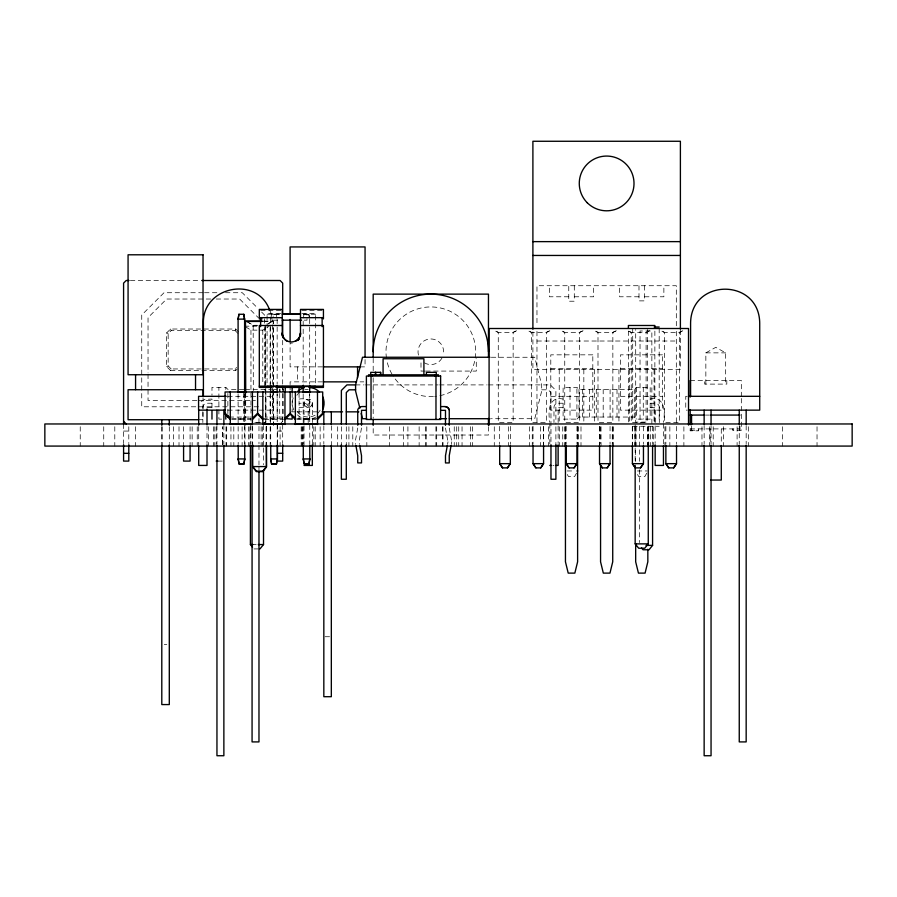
<?xml version="1.0" encoding="UTF-8"?>
<svg xmlns="http://www.w3.org/2000/svg" width="897" height="897" viewBox="0 0 897 897"><rect width="100%" height="100%" fill="white"/><g stroke="black" fill="none" stroke-linecap="round" stroke-linejoin="round"><path stroke-width="0.67" stroke-dasharray="4.49 3.36" d="M304.072 403.459L304.061 403.381M304.083 402.921L304.161 402.305M312.302 403.538L312.212 404.143M312.302 403L312.313 403.078M207.005 407.642L211.972 407.373M304.038 446.078L304.038 403.224C303.836 397.898 312.537 397.898 312.335 403.224L312.335 422.577M312.335 403.224C311.629 408.763 304.745 408.774 304.038 403.224L299.071 403.224M270.838 318.155L271.455 314.275L270.636 319.119L270.636 384.264M357.735 428.004L355.223 441.84L355.683 444.351M361.513 428.004L359.002 441.84L359.45 444.351M447.536 444.385L447.995 441.84M451.314 444.385L451.774 441.84M238.68 331.957L235.743 329.02L170.531 329.02L166.618 332.933L166.618 366.581L170.531 370.495L171.17 368.959L235.104 368.959L236.617 367.456M171.17 368.959L168.154 365.942L168.154 333.572L171.17 330.556L235.104 330.556L235.743 329.02M576.502 473.179L574.641 476.498L568.418 476.498L567.173 474.278M646.726 473.179L644.865 476.498L638.642 476.498L636.78 473.179M304.509 401.374L304.543 401.295M170.531 370.495L235.743 370.495L238.68 367.557M280.952 423.092L282.69 421.355M576.917 419.123L578.991 417.049L634.291 417.049L636.365 419.123L650.19 419.123L650.19 387.336L636.365 387.336L634.291 389.399L578.991 389.399L576.917 387.336L563.103 387.336L563.103 419.123L576.917 419.123L576.917 387.336M201.107 401.486L204.841 399.333L211.972 399.075L211.972 411.174M272.352 321.059L265.613 325.241L265.826 422.565L253.391 422.588M267.799 324.165L272.262 321.395M245.61 326.833L250.958 330.141L262.787 330.141L269.212 326.172M705.849 384.107L705.849 352.869L715.761 347.341L725.673 352.869L725.673 384.107M166.618 366.581L168.154 365.942M292.4 343.091L290.348 343.091M263.561 321.081L273.293 321.059L273.305 326.62M263.527 321.406L273.204 321.395L273.428 425.066M247.55 321.81L253.178 325.275L257.327 325.263M257.327 325.566L253.212 325.577L246.496 321.451M254.793 422.341L265.781 422.319L265.703 389.141M130.39 280.503L200.345 280.503M203.137 292.725L164.016 292.725L141.737 315.004L141.737 406.79L261.745 406.79M204.538 292.725L217.108 292.725M225.495 292.725L242.268 292.725L257.764 308.22M568.765 296.784L549.413 296.784L549.413 285.728M574.293 296.784L593.646 296.784L593.646 285.728M638.989 296.784L619.636 296.784L619.636 285.728M644.517 296.784L663.87 296.784L663.87 285.728M210.717 299.026L166.618 299.026L148.039 317.605L148.039 372.86M216.233 299.026L239.656 299.026L258.235 317.605M260.657 310.676L280.907 310.665M301.829 310.665L322.09 310.676M280.884 313.67L267.071 313.67L267.071 385.105M301.863 313.67L315.677 313.67L315.677 386.506M267.071 314.219L280.963 314.219L273.148 314.174L273.148 316.551M315.677 314.219L301.784 314.219L306.987 314.174L306.987 320.184L302.928 320.128M271.455 314.477L276.332 314.477L276.938 318.155M309.487 318.155L308.871 314.477L303.993 314.275L303.175 319.119L303.175 384.264M273.148 320.184L280.963 320.184M244.533 326.172L258.246 326.172M536.967 341.017L676.316 341.017M705.849 352.869L725.673 352.869M491.332 357.253L534.769 357.253L541.687 384.903L541.687 391.058L534.769 418.708L491.354 418.708M322.404 366.873L290.101 366.873L290.101 343.159M360.045 366.873L365.057 366.873L365.057 358.497M550.792 368.667L592.816 368.667M620.466 368.667L662.491 368.667M425.133 371.078L420.996 371.078L420.996 360.011M425.795 371.078L476.285 371.078L476.285 358.632M690.185 380.519L741.326 380.519L741.326 397.102M322.404 381.864L290.101 381.864L290.101 384.589M360.045 381.864L363.79 381.864M355.593 384.903L363.991 384.903M365.382 384.903L438.14 384.903M439.541 384.903L487.116 384.903M488.517 384.903L550.366 384.903L555.893 390.43L555.893 423.967M243.827 389.399L227.872 389.399L225.797 387.336L211.972 387.336L211.972 395.274M245.15 389.399L271.421 389.399M276.949 389.399L272.8 389.87M541.687 389.814L548.213 389.814L550.971 392.583L550.971 444.699M227.771 396.317L272.52 396.317M550.792 396.317L592.816 396.317M620.466 396.317L662.491 396.317M687.102 396.317L685.757 396.317L685.757 410.142L687.102 410.142M299.071 399.075C304.7 397.831 312.279 400.41 312.335 407.103M563.103 399.075C548.302 395.7 547.989 412.16 549.827 422.375M650.19 399.075C664.98 395.7 665.294 412.16 663.455 422.375M196.858 400.488L148.039 400.488L148.039 374.24M198.259 400.488L255.443 400.488M211.972 403.224L207.005 403.224A4.149 4.149 0 0 0 202.857 407.373L202.857 422.577M563.103 403.224L558.125 403.224A4.149 4.149 0 0 0 553.976 407.373L553.976 422.577M650.19 403.224L655.169 403.224A4.149 4.149 0 0 1 659.306 407.373L659.306 422.577M299.071 407.373L304.038 407.642M563.103 407.373L558.136 407.406L558.125 443.421M650.19 407.373L655.158 407.406L655.169 443.421M227.771 410.142L272.52 410.142L272.52 323.055L271.343 314.107L269.862 310.53M291.379 411.846L295.124 411.846M297.501 411.846L318.614 411.846M705.39 415.076L709.538 415.076M229.206 417.049L250.689 417.049M231.673 418.473L251.037 418.473M262.832 418.473L283.575 418.473M296.75 418.473L317.493 418.473M238.097 393.94L238.12 419.045L244.657 419.045L244.612 393.94M270.636 393.94L270.659 419.045L277.195 419.045L277.151 393.94M303.175 393.94L303.208 419.045L309.734 419.045L309.689 393.94M221.649 419.123L218.89 419.123L218.89 387.336M231.673 419.359L251.037 419.359M264.211 419.359L283.575 419.359M296.75 419.359L316.114 419.359M198.013 419.718L203.036 419.718L203.036 397.909M632.71 426.277L659.183 426.277M690.185 428.901L739.947 428.901M690.185 430.28L698.471 430.28M123.584 431.065L128.798 431.065M277.476 431.065L282.69 431.065M218.24 461.092L222.265 461.092M552.9 465.431L553.976 465.431M567.128 470.959L574.641 470.959M637.352 470.959L647.141 470.959M251.721 544.557L256.957 544.557M253.941 548.919L258.773 548.919M325.084 636.735L330.085 636.735M164.297 644.595L166.797 644.595M307.884 407.339L307.267 407.249M166.618 332.933L168.154 333.572M310.048 399.546L310.127 399.58M306.337 406.913L306.258 406.879M261.632 312.089L264.537 315.004L264.537 390.105M235.104 330.556L238.12 333.572M235.104 368.959L235.743 370.495M170.531 329.02L171.17 330.556M449.251 428.004L451.774 441.873M445.484 428.004L447.995 441.873M309.274 316.697L308.871 314.477M276.736 316.697L276.332 314.477M309.689 393.671L309.779 443.97M303.208 418.787L303.264 443.97M277.151 393.671L277.24 443.97M273.305 328.01L273.518 425.324M270.659 418.787L270.726 443.97M266.409 426.725L266.443 443.41M266.353 426.467L266.398 444.43M265.568 326.934L265.703 387.762M253.178 325.275L253.324 390.61M252.674 426.49L252.707 444.464M245.711 392.897L245.711 425.38M244.612 393.671L244.702 443.97M238.12 418.787L238.187 443.97M817.032 426.725L817.032 446.078M782.476 426.725L782.476 446.078M748.322 426.725L748.322 446.078M746.169 425.537L746.169 443.735M741.326 398.481L741.326 430.28L732.838 430.28L732.838 428.901M739.947 426.131L739.947 430.28M739.251 425.537L739.251 443.735M737.099 426.725L737.099 446.078M733.04 428.901L733.04 430.28M726.817 380.519L726.817 384.107L704.694 384.107L704.694 380.519M723.397 426.725L723.397 446.078M721.278 428.901L721.278 444.105M713.205 426.725L713.205 446.078M711.052 425.526L711.052 443.723M710.233 428.901L710.233 444.105M709.348 426.725L709.348 446.078M704.145 425.526L704.145 443.723M701.981 426.725L701.981 446.078M698.471 428.901L698.471 430.829L690.185 430.829L690.185 425.582M691.565 426.131L691.565 430.829M683.884 426.725L683.884 446.078M680.397 330.298L680.397 369.497L532.896 369.497L532.896 330.298M676.529 426.4L676.529 444.351M676.316 325.813L676.316 285.728L536.967 285.728L536.967 325.813M676.316 331.341L676.316 422.577M669.846 426.725L669.846 446.078M665.866 426.4L665.866 444.351M664.924 426.725L664.924 446.078M663.455 423.765L663.455 444.598M659.183 328.403L659.183 422.083M654.866 331.083L654.866 423.35M654.059 369.497L654.059 423.967M653.7 426.725L653.7 446.078M652.579 426.277L652.579 444.497M651.861 423.631L651.861 330.982L640.032 330.982L640.032 423.631M650.527 426.725L650.527 446.078M648.778 426.725L648.778 446.078M648.262 426.153L648.262 444.374M647.97 426.725L647.97 444.699M647.544 329.457L647.544 422.106L635.704 422.106L635.704 329.457M647.365 426.725L647.365 446.078M644.517 285.728L644.517 300.876L638.989 300.876L638.989 285.728M643.452 426.4L643.452 444.351M643.272 387.336L643.272 419.123M639.483 426.277L639.483 461.305M639.483 469.714L639.483 542.584M636.365 387.336L636.365 419.123M636.141 426.725L636.141 446.078M635.536 426.725L635.67 461.551M635.166 424.752L635.166 462.594M634.728 426.725L634.728 446.078M634.291 389.399L634.291 417.049M632.71 328.403L632.71 422.083M632.396 426.4L632.396 444.351M632.284 426.725L632.284 446.078M629.447 369.497L629.447 423.967M628.393 331.083L628.393 423.35M618.941 369.497L618.941 423.967M617.013 389.399L617.013 417.049M613.66 426.725L613.66 446.078M612.729 426.748L612.729 443.454M612.259 426.725L612.259 446.078M610.095 389.399L610.095 417.049M610.05 426.4L610.05 444.351M603.188 389.399L603.188 417.049M601.035 426.725L601.035 446.078M600.564 426.748L600.564 443.454M599.622 426.725L599.622 446.078M599.521 426.4L599.521 444.351M596.27 389.399L596.27 417.049M594.341 369.497L594.341 423.967M589.363 389.399L589.363 417.049M583.835 369.497L583.835 423.967M582.456 389.399L582.456 417.049M580.998 426.725L580.998 446.078M578.991 389.399L578.991 417.049M578.554 426.725L578.554 446.078M577.746 426.725L577.746 444.699M577.612 426.748L577.612 443.454M576.973 426.4L576.973 444.351M574.293 285.728L574.293 301.213L568.765 301.213L568.765 285.728M570.01 387.336L570.01 419.123M566.186 426.4L566.186 444.351M565.446 426.748L565.446 443.454M565.312 426.725L565.312 444.699M564.505 426.725L564.505 446.078M562.755 426.725L562.755 446.078M559.582 426.725L559.582 446.078M559.223 369.497L559.223 423.967M555.893 426.725L555.893 444.699M549.827 423.765L549.827 444.598M548.359 426.725L548.359 446.078M543.571 426.4L543.571 444.351M543.436 426.725L543.436 446.078M540.566 426.725L540.566 446.078M536.967 331.341L536.967 422.577M533.042 426.4L533.042 444.351M532.269 426.725L532.269 446.078M529.398 426.725L529.398 446.078M510.337 426.4L510.337 444.351M508.33 426.725L508.33 446.078M499.674 426.4L499.674 444.351M494.281 426.725L494.281 446.078M488.461 426.647L488.461 435.023L373.186 435.023L373.186 426.647M472.551 426.725L472.551 446.078M470.342 426.725L470.342 446.078M462.045 426.725L462.045 446.078M458.726 426.725L458.726 446.078M456.708 426.725L456.708 446.078M454.252 426.725L454.252 446.078M443.028 426.725L443.028 446.078M442.67 426.725L442.67 446.078M436.693 426.725L436.693 446.078M435.92 426.725L435.92 446.078M426.243 426.725L426.243 446.078M425.47 426.725L425.47 446.078M419.134 426.725L419.134 446.078M407.911 426.725L407.911 446.078M403.437 426.725L403.437 446.078M389.612 426.725L389.612 446.078M373.186 358.295L373.186 371.19M373.186 377.828L373.186 418.372M366.828 426.725L366.828 446.078M352.79 426.725L352.79 446.078M348.911 426.725L348.911 446.078M346.298 426.725L346.298 444.699M341.376 426.725L341.376 444.699M337.687 426.725L337.687 446.078M331.329 425.806L331.363 446.078M323.828 425.806L323.828 443.97M320.139 426.725L320.139 446.078M315.217 426.725L315.217 446.078M313.804 426.725L313.804 446.078M312.335 423.765L312.335 446.078M309.689 319.119L309.689 384.264M308.187 403.224L308.187 422.577M302.581 426.725L302.581 446.078M301.975 426.725L301.975 446.078M301.168 426.725L301.168 446.078M299.071 393.088L299.071 419.123M297.591 366.873L297.591 381.864M292.153 393.088L292.153 411.174M290.101 385.957L290.101 390.038M283.172 393.458L283.172 417.049L265.893 417.049L265.893 393.458M282.69 340.367L282.69 385.048M282.69 393.424L282.69 443.555M280.099 426.725L280.099 446.078M279.718 393.458L279.718 417.049M277.476 423.967L277.476 443.499M277.151 319.119L277.151 384.264M272.8 393.458L272.8 417.049M270.176 426.725L270.176 446.078M270.109 327.573L270.109 384.891M270.109 393.278L270.109 422.644M266.05 426.725L266.05 446.078M263.516 425.436L263.516 446.459M263.516 447.861L263.516 464.68M262.787 330.141L262.787 384.073M262.541 426.725L262.541 446.078M261.139 426.725L261.139 446.078M258.975 418.54L258.975 443.735M258.975 445.136L258.975 464.736M258.975 466.137L258.975 470.331M252.068 425.537L252.068 443.735M250.958 330.141L250.958 422.79M250.409 425.436L250.409 443.656M249.904 426.725L249.904 446.078M248.503 426.725L248.503 446.078M245.15 393.458L245.15 417.049M244.993 426.725L244.993 446.078M243.636 393.278L243.636 422.644M242.112 426.725L242.112 446.078M233.814 426.725L233.814 446.078M230.944 426.725L230.944 446.078M227.872 393.458L227.872 415.199M226.694 426.725L226.694 446.078M226.022 426.725L226.022 446.078M225.797 387.336L225.797 389.455M223.869 425.526L223.869 443.723M216.951 425.526L216.951 443.723M216.177 426.714L216.199 444.598M214.798 426.725L214.798 446.078M213.564 426.725L213.564 446.078M208.463 426.725L208.463 446.078M207.005 425.537L207.005 443.421M198.708 426.546L198.708 444.598M197.239 426.725L197.239 446.078M192.137 426.725L192.137 446.078M190.074 426.714L190.097 444.598M183.582 426.714L183.593 444.598M179.008 426.725L179.008 446.078M173.356 426.725L173.356 446.078M169.298 426.692L169.298 443.454M162.133 426.725L162.133 446.078M161.796 426.692L161.796 443.454M135.537 426.725L135.537 446.078M128.798 426.759L128.798 443.544M123.584 424.135L123.584 443.6M114.794 426.725L114.794 446.078M103.738 426.725L103.738 446.078M80.237 426.725L80.237 446.078M386.472 358.262A44.828 44.828 0 0 1 425.189 307.29A44.828 44.828 0 0 1 475.399 346.993A44.828 44.828 0 0 1 434.72 396.429M433.419 396.519A44.828 44.828 0 0 1 392.662 375.294M392 374.184A44.828 44.828 0 0 1 386.674 359.562M418.451 355.077A12.805 12.805 0 0 1 430.829 338.954A12.805 12.805 0 0 1 443.196 355.077M441.918 358.172A12.805 12.805 0 0 1 424.416 362.859M304.038 403.224A4.149 4.149 0 0 1 308.187 407.373M320.162 410.142A13.825 13.825 0 0 1 317.964 413.001M315.105 415.199A13.825 13.825 0 0 1 296.223 410.142M296.862 395.297A13.825 13.825 0 0 1 298.421 393.458M304.61 389.87A13.825 13.825 0 0 1 308.187 389.399M316.136 416.993A15.899 15.899 0 0 1 296.952 414.47M293.779 409.951A15.899 15.899 0 0 1 293.779 396.508M516.594 330.724L513.14 332.383L498.272 332.383L494.819 330.758L498.272 332.383L498.272 422.476L513.14 422.476L513.14 332.383L516.594 330.758M549.839 330.724L546.385 332.383L531.517 332.406L528.064 330.758L531.517 332.383L531.517 422.476L546.385 422.453L546.385 332.383L549.839 330.758M583.072 330.724L579.619 332.383L564.751 332.406L561.298 330.758L564.751 332.383L564.751 422.476L579.619 422.453L579.619 332.383L583.072 330.758M616.317 330.724L612.853 332.383L597.996 332.406L594.543 330.758L597.996 332.383L597.996 422.476L612.853 422.476L612.853 332.383L616.317 330.758M649.551 330.724L646.098 332.383L631.23 332.406L627.777 330.758L631.23 332.383L631.23 422.476L646.098 422.476L646.098 332.383L649.551 330.758M682.796 330.724L679.332 332.383L664.475 332.406L661.022 330.758L664.475 332.383L664.475 422.476L679.332 422.476L679.332 332.383L682.796 330.758M592.816 354.842L550.792 354.842L550.792 410.142L592.816 410.142L592.816 354.842M662.491 354.842L620.466 354.842L620.466 410.142L662.491 410.142L662.491 354.842M222.703 444.598L222.703 426.714L222.68 444.598"/><path stroke-width="1.35" d="M238.097 319.377L238.916 314.275L243.793 314.275L244.601 319.119L244.601 392.538M243.917 464.041L244.735 458.939L238.221 458.939L239.039 464.041L243.917 464.041L244.735 458.939M276.455 464.041L277.274 458.939L270.771 458.939L271.578 464.041L276.455 464.041L277.274 458.939M308.994 464.041L309.813 458.939L303.309 458.939L304.128 464.041L308.994 464.041L309.813 458.939M238.097 392.538L238.097 319.119L238.916 314.275M447.311 445.607L445.484 455.71L445.484 462.942L449.251 462.942L449.251 455.676L451.079 445.607M359.865 408.18L355.593 391.058L355.593 384.903L362.5 357.253L489.93 357.253M533.042 445.708L533.042 463.648L535.879 467.886L540.734 467.886L543.571 463.626L543.571 445.708M599.521 445.708L599.521 463.648L602.358 467.886L607.213 467.886L610.05 463.626L610.05 445.708M540.734 467.886L543.571 463.648L533.042 463.648L535.879 467.875M607.213 467.886L610.05 463.648L599.521 463.648L602.358 467.875M499.674 445.708L499.674 463.648L502.544 467.886L507.455 467.875L510.337 463.626L510.337 445.708M665.866 445.708L665.866 463.648L668.747 467.886L673.658 467.886L676.529 463.626L676.529 445.708M507.455 467.886L510.337 463.648L499.674 463.648L502.544 467.875M673.658 467.886L676.529 463.648L665.866 463.648L668.747 467.875M566.186 445.708L566.186 463.648L569.09 467.886L574.069 467.886L576.973 463.626L576.973 445.708M574.069 467.886L576.973 463.648L566.186 463.648L569.09 467.875M632.396 445.708L632.396 463.648L635.379 467.886L640.469 467.886L643.452 463.626L643.452 445.708M640.469 467.886L643.452 463.648L632.396 463.648L635.379 467.875M266.443 466.552L262.765 471.127L256.464 471.138L252.763 466.586L266.443 466.552L266.398 445.82M259.973 548.919L263.516 544.557L263.516 470.275M648.262 445.775L648.262 543.874L644.73 548.235L638.698 548.235L635.166 543.874L635.166 465.397M652.579 445.899L652.579 545.387L649.047 549.76L643.014 549.76L641.602 548.011M252.416 419.572L257.618 414.156L257.618 391.967L225.08 391.967L225.08 414.156L230.282 419.572M284.954 419.572L290.157 414.156L290.157 391.967L257.618 391.967M317.493 419.572L322.707 414.156L322.707 391.967L290.157 391.967M252.416 418.26L257.618 413.27L262.832 418.26M284.954 418.26L290.157 413.27L295.371 418.26M317.493 418.26L322.707 413.27M262.171 321.081L245.486 321.115L245.711 392.897M245.554 321.451L262.148 321.418M532.896 241.629L680.397 241.629M532.896 255.454L680.397 255.454M128.989 280.503L126.197 280.503L123.584 283.116L123.584 424.135M201.735 280.503L280.088 280.503L282.69 283.116L282.69 313.838M259.311 317.65L282.263 317.695M300.484 317.695L323.436 317.65M262.002 318.906L259.311 318.906L259.311 309.42L282.263 309.42L282.263 334.121A9.116 9.105 0 0 0 282.577 336.487M238.097 319.119L244.601 319.119M282.263 320.184L301.583 320.128M282.263 325.499L259.311 325.499L259.311 387.414L271.858 387.414M300.484 325.499L323.436 325.499L323.436 387.414L309.499 387.414M654.171 327.013L659.183 327.013M323.425 366.873L360.045 366.873M323.425 381.864L356.546 381.864M355.593 384.903L346.915 384.903L341.376 390.43L341.376 423.967M259.311 386.147L323.436 386.147M271.242 387.055L267.071 386.506L315.677 386.506L308.725 387.055M276.792 387.055L303.175 387.055M276.041 387.414L303.915 387.414M355.593 389.814L349.068 389.814L346.298 392.583L346.298 423.967M238.097 392.281L244.601 392.281M270.636 392.281L277.151 392.281M303.175 392.281L309.689 392.281M226.246 396.317L198.573 396.317L198.573 410.142L225.057 410.142M688.414 396.317L759.714 396.317M366.312 406.554L362.074 406.554A4.575 4.575 0 0 0 357.735 409.907L357.735 425.212M440.674 406.588L444.923 406.554A4.575 4.575 0 0 1 449.251 409.907L449.251 425.256M688.414 410.142L759.714 410.142L759.714 323.055C759.176 277.913 691.127 277.913 690.589 323.055L690.589 396.317M366.312 410.333L361.513 410.333L361.513 425.279M440.674 410.366L445.484 410.333L445.484 425.313M322.034 411.846L342.576 411.846M346.298 411.846L358.845 411.846M690.185 415.076L704.01 415.076M710.917 415.076L739.947 415.076M366.705 418.708L362.5 418.708L361.188 413.439M439.53 418.708L446.538 418.708M449.341 418.708L489.953 418.708M198.013 419.718L128.069 419.718L128.069 389.724L203.036 389.724L203.036 396.541M230.282 424.27L252.416 424.27M262.832 424.27L284.954 424.27M295.371 424.27L317.493 424.27M123.584 453.333L128.798 453.333M277.476 453.277L282.69 453.277M216.177 461.092L217.814 461.092M238.221 458.939L239.039 463.85L243.917 463.85M270.771 458.939L271.578 463.85L276.455 463.85M303.309 458.939L304.128 463.85L308.994 463.85M304.038 465.431L312.335 465.431L312.335 444.699M549.827 465.431L551.038 465.431M556.05 465.431L558.125 465.431L558.125 444.8M576.917 470.959L577.746 470.959M710.828 480.041L721.289 480.041L721.278 445.484M635.166 543.874L648.262 543.874M250.409 445.058L250.409 544.557L253.032 544.557M258.269 544.557L263.516 544.557M646.031 545.387L652.579 545.387M225.08 413.27L230.282 418.26M123.584 421.355L126.197 423.967M290.157 414.156L295.371 419.572M257.618 414.156L262.832 419.572M250.409 544.557L252.528 547.17M269.38 309.342C256.307 275.312 202.33 286.76 203.406 323.055L203.406 396.317M359.686 445.607L361.513 455.676L361.513 462.908L357.735 462.908L357.735 455.676L355.907 445.607M244.601 319.377L243.793 314.275M309.79 445.091L309.813 459.197M303.276 445.091L303.309 459.197M277.251 445.091L277.274 459.197M270.726 445.091L270.771 459.197M266.443 444.8L266.487 467.045L262.787 471.643L256.452 471.654L252.73 467.079L252.685 444.834M244.702 445.091L244.735 459.197M238.187 445.091L238.221 459.197M746.169 410.142L746.169 424.135M746.169 445.136L746.169 741.909L739.251 741.909L739.251 445.136M739.251 410.142L739.251 424.135M711.052 410.142L711.052 424.135M711.052 445.114L711.052 755.734L704.145 755.734L704.145 445.114M704.145 410.142L704.145 424.135M691.565 415.076L691.565 424.752M690.185 380.519L690.185 397.102M690.185 409.548L690.185 424.752M688.526 425.066L688.526 328.504L489.089 328.504L489.089 425.066M680.397 329.188L680.397 141.266L532.896 141.266L532.896 329.188M663.455 445.988L663.455 465.431L655.169 465.431L655.169 444.8M654.866 328.28L654.866 325.488L628.393 325.488L628.393 328.28M647.836 549.267L647.836 561.802L645.078 573.116L638.44 573.116L635.67 561.802L635.67 543.694M612.729 444.845L612.729 561.802L609.96 573.116L603.322 573.116L600.564 561.802L600.564 465.734M577.612 444.845L577.612 561.802L574.842 573.116L568.216 573.116L565.446 561.802L565.446 444.845M555.893 444.699L555.893 479.256L550.971 479.256L550.971 444.699M488.461 357.32L488.461 294.126L373.186 294.126L373.186 357.32M488.461 418.372L488.461 425.313M438.442 376.045L438.442 374.823L368.555 374.823L368.555 376.045M436.256 374.823L436.278 372.345L426.389 372.345L426.389 374.823M435.976 376.045L435.976 419.482M434.742 374.823L434.742 376.045M423.911 375.327L423.911 358.744L383.086 358.744L383.086 375.327M380.608 374.823L380.608 372.345L370.719 372.345L370.73 374.823M380.586 372.345L380.586 374.823M375.664 372.345L375.664 374.823M375.428 372.345L375.428 374.823M373.186 419.673L373.186 425.313M372.255 374.823L372.255 376.045M371.033 376.045L371.033 419.482M365.057 357.107L365.057 246.933L290.101 246.933L290.101 313.872M357.567 366.873L357.567 377.772M346.298 444.699L346.298 479.256L341.376 479.256L341.376 444.699M331.329 411.846L331.329 424.416M331.329 445.361L331.329 696.7L323.828 696.7L323.828 445.361M323.828 411.846L323.828 424.416M323.436 318.906L323.436 309.42L300.484 309.42L300.484 334.121A9.116 9.105 0 0 1 300.17 336.476M322.135 317.695L322.135 326.654M317.493 391.754L317.493 424.483M309.689 385.643L309.689 392.538M303.175 385.643L303.175 392.538M299.071 387.336L299.071 391.989M295.371 391.754L295.371 424.483M292.153 387.874L292.153 391.989M292.153 416.993L292.153 419.123L285.246 418.585M290.101 319.455L290.101 341.768M285.246 387.336L285.246 391.989M284.954 391.754L284.954 424.483M283.172 389.399L283.172 391.26M282.69 319.422L282.69 336.173M282.69 386.45L282.69 389.242M282.69 444.721L282.69 461.092L277.476 461.092L277.476 444.901M279.718 389.399L279.718 391.26M277.151 385.643L277.151 392.538M270.636 385.643L270.636 392.538M262.832 391.754L262.832 424.483M260.612 317.695L260.612 326.654M258.975 471.732L258.975 741.909L252.068 741.909L252.068 445.136M252.416 391.754L252.416 424.483M230.282 391.754L230.282 424.483M227.872 415.199L227.872 417.049M225.797 414.47L225.797 419.123M223.869 410.142L223.869 424.135M223.869 445.114L223.869 755.734L216.951 755.734L216.951 445.114M216.951 410.142L216.951 424.135M211.972 411.174L211.972 419.123M207.005 409.021L207.005 424.158M207.005 444.8L207.005 465.431L198.708 465.431L198.708 445.988M198.708 409.884L198.708 425.156M195.535 374.733L195.535 389.724M190.097 445.966L190.074 461.092L183.582 461.092L183.582 445.966M169.298 419.718L169.298 425.301M169.298 444.845L169.298 704.571L161.796 704.571L161.796 444.845M161.796 419.718L161.796 425.301M135.57 374.733L135.57 389.724M128.798 444.721L128.798 461.092L123.584 461.092L123.584 444.721M444.923 406.588A4.575 4.575 0 0 1 449.251 409.94M299.262 338.326A9.116 9.105 0 0 1 297.815 340.221M283.486 338.337A9.116 9.105 0 0 1 282.263 333.785M300.484 333.774A9.116 9.105 0 0 1 300.17 336.128M299.262 338.674A9.116 9.105 0 0 1 297.815 340.557M300.484 332.865A9.116 9.105 0 0 1 291.368 341.97A9.116 9.105 0 0 1 282.263 332.865M300.484 333.224A9.116 9.105 0 0 1 295.932 341.107M286.816 341.107A9.116 9.105 0 0 1 282.263 333.224M373.186 351.77A57.643 57.643 0 0 1 430.829 294.126A57.643 57.643 0 0 1 488.461 351.77M322.595 396.508A15.899 15.899 0 0 1 322.595 409.951M297.972 391.047A15.899 15.899 0 0 1 304.072 387.874M309.577 387.392A15.899 15.899 0 0 1 319.433 391.989M203.036 254.793L128.069 254.793L128.069 374.733L203.036 374.733L203.036 254.793M300.484 314.174L282.263 314.174L300.484 314.219M440.618 376.045L366.391 376.045L366.391 419.482L440.618 419.482L440.618 376.045M852.15 423.967L44.85 423.967L44.85 446.078L852.15 446.078L852.15 423.967M587.288 202.789A27.37 27.37 0 0 0 633.08 190.512A27.37 27.37 0 0 0 599.555 156.997A27.37 27.37 0 0 0 587.288 202.789"/></g></svg>
